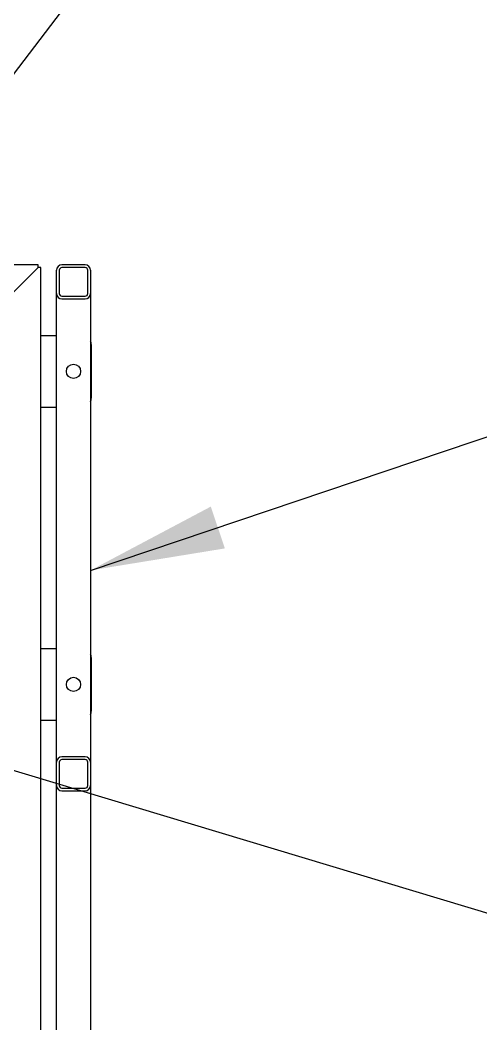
# Model space of a CAD drawing. Header units: millimetres. Extents: x 1293 to 41893, y 1011 to 26911.
# Drawn here: x 25071 to 25414, y 15207 to 15955 of the extents above; entities that cross this region are included whole.
import ezdxf

# ---------------------------------------------------------------- set-up
doc = ezdxf.new("R2010")
doc.units = ezdxf.units.MM
doc.header["$LTSCALE"] = 50
doc.layers.add('CAPA_1', color=7, linetype='Continuous')
doc.dimstyles.new('SLDDIMSTYLE2', dxfattribs={"dimtxt": 0.18, "dimasz": 30.769231, "dimexe": 0, "dimexo": 0.0625, "dimgap": 0, "dimtad": 0, "dimtih": 1, "dimtoh": 1, "dimdec": 0, "dimrnd": 1e-09, "dimzin": 0, "dimdsep": 46, "dimtxsty": 'Standard', "dimblk1": 'DOT', "dimblk2": 'DOT', "dimsah": 1, "dimcen": 0.09, "dimadec": 0, "dimazin": 0, "dimtfac": 30.769231, "dimtdec": 0, "dimtofl": 0, "dimtmove": 0, "dimatfit": 3, "dimldrblk": 'DOT', "dimfxl": 1, "dimfrac": 2, "dimtolj": 1, "dimtzin": 0, "dimarcsym": 0})
doc.dimstyles.new('SLDDIMSTYLE3', dxfattribs={"dimtxt": 0.18, "dimasz": 100, "dimexe": 0, "dimexo": 0.0625, "dimgap": 0, "dimtad": 0, "dimtih": 1, "dimtoh": 1, "dimdec": 0, "dimrnd": 1e-09, "dimzin": 0, "dimdsep": 46, "dimtxsty": 'Standard', "dimsah": 1, "dimcen": 0.09, "dimadec": 0, "dimazin": 0, "dimtfac": 100, "dimtdec": 0, "dimtofl": 0, "dimtmove": 0, "dimatfit": 3, "dimfxl": 1, "dimfrac": 2, "dimtolj": 1, "dimtzin": 0, "dimarcsym": 0})

# ---------------------------------------------------------------- blocks, each defined once
blk = doc.blocks.new('_Dot')
at = {"color": 0, "linetype": 'ByBlock', "lineweight": -2}
blk.add_line((-0.5, 0), (-1, 0), dxfattribs=at)
at = {"color": 0, "linetype": 'ByBlock', "const_width": 0.5}
blk.add_lwpolyline([(-0.25, 0, 1), (0.25, 0, 1)], format="xyb", close=True, dxfattribs=at)

msp = doc.modelspace()

# ---------------------------------------------------------------- hatches: boundary and pattern name
at = {"layer": 'CAPA_1', "linetype": 'Continuous', "lineweight": 18}
h = msp.add_hatch(dxfattribs=at)
h.set_pattern_fill('ANSI32', color=256, scale=50, style=0)
edge = h.paths.add_edge_path(flags=0)
edge.add_line((25119.4645232, 15772.3943679), (25102.1925232, 15772.3943679))
edge.add_arc((25102.1925232, 15768.3303679), 4.064, 90, 180)
edge.add_line((25098.1285232, 15768.3303679), (25098.1285232, 15751.0583679))
edge.add_arc((25102.1925232, 15751.0583679), 4.064, 180, 270)
edge.add_line((25102.1925232, 15746.9943679), (25119.4645232, 15746.9943679))
edge.add_arc((25119.4645232, 15751.0583679), 4.064, 270, 360)
edge.add_line((25123.5285232, 15751.0583679), (25123.5285232, 15768.3303679))
edge.add_arc((25119.4645232, 15768.3303679), 4.064, 0, 90)
edge = h.paths.add_edge_path(flags=0)
edge.add_arc((25102.1925232, 15751.0583679), 2.032, 180, 270, ccw=False)
edge.add_line((25100.1605232, 15751.0583679), (25100.1605232, 15768.3303679))
edge.add_arc((25102.1925232, 15768.3303679), 2.032, 90, 180, ccw=False)
edge.add_line((25102.1925232, 15770.3623679), (25119.4645232, 15770.3623679))
edge.add_arc((25119.4645232, 15768.3303679), 2.032, 0, 90, ccw=False)
edge.add_line((25121.4965232, 15768.3303679), (25121.4965232, 15751.0583679))
edge.add_arc((25119.4645232, 15751.0583679), 2.032, 270, 360, ccw=False)
edge.add_line((25119.4645232, 15749.0263679), (25102.1925232, 15749.0263679))
h = msp.add_hatch(dxfattribs=at)
h.set_pattern_fill('ANSI32', color=256, scale=50, style=0)
edge = h.paths.add_edge_path(flags=0)
edge.add_arc((25102.1925232, 15384.3917012), 4.064, 180, 270)
edge.add_line((25102.1925232, 15380.3277012), (25119.4645232, 15380.3277012))
edge.add_arc((25119.4645232, 15384.3917012), 4.064, 270, 360)
edge.add_line((25123.5285232, 15384.3917012), (25123.5285232, 15401.6637012))
edge.add_arc((25119.4645232, 15401.6637012), 4.064, 0, 90)
edge.add_line((25119.4645232, 15405.7277012), (25102.1925232, 15405.7277012))
edge.add_arc((25102.1925232, 15401.6637012), 4.064, 90, 180)
edge.add_line((25098.1285232, 15401.6637012), (25098.1285232, 15384.3917012))
edge = h.paths.add_edge_path(flags=0)
edge.add_line((25102.1925232, 15403.6957012), (25119.4645232, 15403.6957012))
edge.add_arc((25119.4645232, 15401.6637012), 2.032, 0, 90, ccw=False)
edge.add_line((25121.4965232, 15401.6637012), (25121.4965232, 15384.3917012))
edge.add_arc((25119.4645232, 15384.3917012), 2.032, 270, 360, ccw=False)
edge.add_line((25119.4645232, 15382.3597012), (25102.1925232, 15382.3597012))
edge.add_arc((25102.1925232, 15384.3917012), 2.032, 180, 270, ccw=False)
edge.add_line((25100.1605232, 15384.3917012), (25100.1605232, 15401.6637012))
edge.add_arc((25102.1925232, 15401.6637012), 2.032, 90, 180, ccw=False)

# ---------------------------------------------------------------- linework, layer by layer
at = {"color": 7, "linetype": 'Continuous', "lineweight": 25}
for p, q in [((25084.4631899, 15772.3943679), (24473.2805232, 15772.3943679)), ((25084.4631899, 15770.3623679), (25084.4631899, 15772.3943679)), ((25119.4645232, 15772.3943679), (25102.1925232, 15772.3943679)), ((25061.0951899, 15746.9943679), (25082.4311899, 15768.3303679)), ((25082.4311899, 15768.3303679), (25084.4631899, 15770.3623679)), ((25086.4951899, 15770.3623679), (25084.4631899, 15770.3623679)), ((25086.4951899, 15110.6610346), (25086.4951899, 15770.3623679)), ((25098.1285232, 14976.3610346), (25098.1285232, 15768.3303679)), ((25100.1605232, 15768.3303679), (25100.1605232, 15751.0583679)), ((25119.4645232, 15770.3623679), (25102.1925232, 15770.3623679)), ((25121.4965232, 15751.0583679), (25121.4965232, 15768.3303679)), ((25123.5285232, 15768.3303679), (25123.5285232, 14976.3610346)), ((25102.1925232, 15749.0263679), (25119.4645232, 15749.0263679)), ((25102.1925232, 15746.9943679), (25119.4645232, 15746.9943679)), ((25086.4951899, 15719.6943679), (25098.1285232, 15719.6943679)), ((25124.0618566, 15713.0277012), (25124.0618566, 15673.0277012)), ((25086.4951899, 15666.3610346), (25098.1285232, 15666.3610346)), ((25086.4951899, 15486.3610346), (25098.1285232, 15486.3610346)), ((25124.0618566, 15479.6943679), (25124.0618566, 15439.6943679)), ((25086.4951899, 15433.0277012), (25098.1285232, 15433.0277012)), ((25119.4645232, 15405.7277012), (25102.1925232, 15405.7277012)), ((25100.1605232, 15401.6637012), (25100.1605232, 15384.3917012)), ((25119.4645232, 15403.6957012), (25102.1925232, 15403.6957012)), ((25121.4965232, 15384.3917012), (25121.4965232, 15401.6637012)), ((25102.1925232, 15382.3597012), (25119.4645232, 15382.3597012)), ((25102.1925232, 15380.3277012), (25119.4645232, 15380.3277012))]:
    msp.add_line(p, q, dxfattribs=at)
for centre in [(25110.8285232, 15693.0277012), (25110.8285232, 15459.6943679)]:
    msp.add_circle(centre, 5.2916667, dxfattribs=at)
for centre, radius, start, end in [((25102.1925232, 15768.3303679), 4.064, 90, 180), ((25119.4645232, 15768.3303679), 4.064, 0, 90), ((25102.1925232, 15768.3303679), 2.032, 90, 180), ((25119.4645232, 15768.3303679), 2.032, 0, 90), ((25102.1925232, 15751.0583679), 4.064, 180, 270), ((25102.1925232, 15751.0583679), 2.032, 180, 270), ((25119.4645232, 15751.0583679), 4.064, 270, 0), ((25119.4645232, 15751.0583679), 2.032, 270, 0), ((25117.3951899, 15713.0277012), 6.6666667, 0, 23.0739180656), ((25117.3951899, 15673.0277012), 6.6666667, 336.9260819344, 0), ((25117.3951899, 15479.6943679), 6.6666667, 0, 23.0739180656), ((25117.3951899, 15439.6943679), 6.6666667, 336.9260819344, 0), ((25102.1925232, 15401.6637012), 4.064, 90, 180), ((25119.4645232, 15401.6637012), 4.064, 0, 90), ((25102.1925232, 15401.6637012), 2.032, 90, 180), ((25119.4645232, 15401.6637012), 2.032, 0, 90), ((25102.1925232, 15384.3917012), 4.064, 180, 270), ((25102.1925232, 15384.3917012), 2.032, 180, 270), ((25119.4645232, 15384.3917012), 4.064, 270, 0), ((25119.4645232, 15384.3917012), 2.032, 270, 0)]:
    msp.add_arc(centre, radius, start, end, dxfattribs=at)

# ---------------------------------------------------------------- leaders
at = {"layer": 'CAPA_1'}
for points, dimstyle in [([(24958.2668062, 15772.3943679), (25346.7967041, 16283.7887413)], 'SLDDIMSTYLE3'), ([(25123.5285232, 15544.7223827), (25728.1494878, 15748.3823912)], 'SLDDIMSTYLE3'), ([(23972.4420342, 15725.4137318), (25425.0842192, 15287.4745643)], 'SLDDIMSTYLE2')]:
    msp.add_leader(points, dimstyle=dimstyle, dxfattribs=at)

doc.saveas('drawing.dxf')
